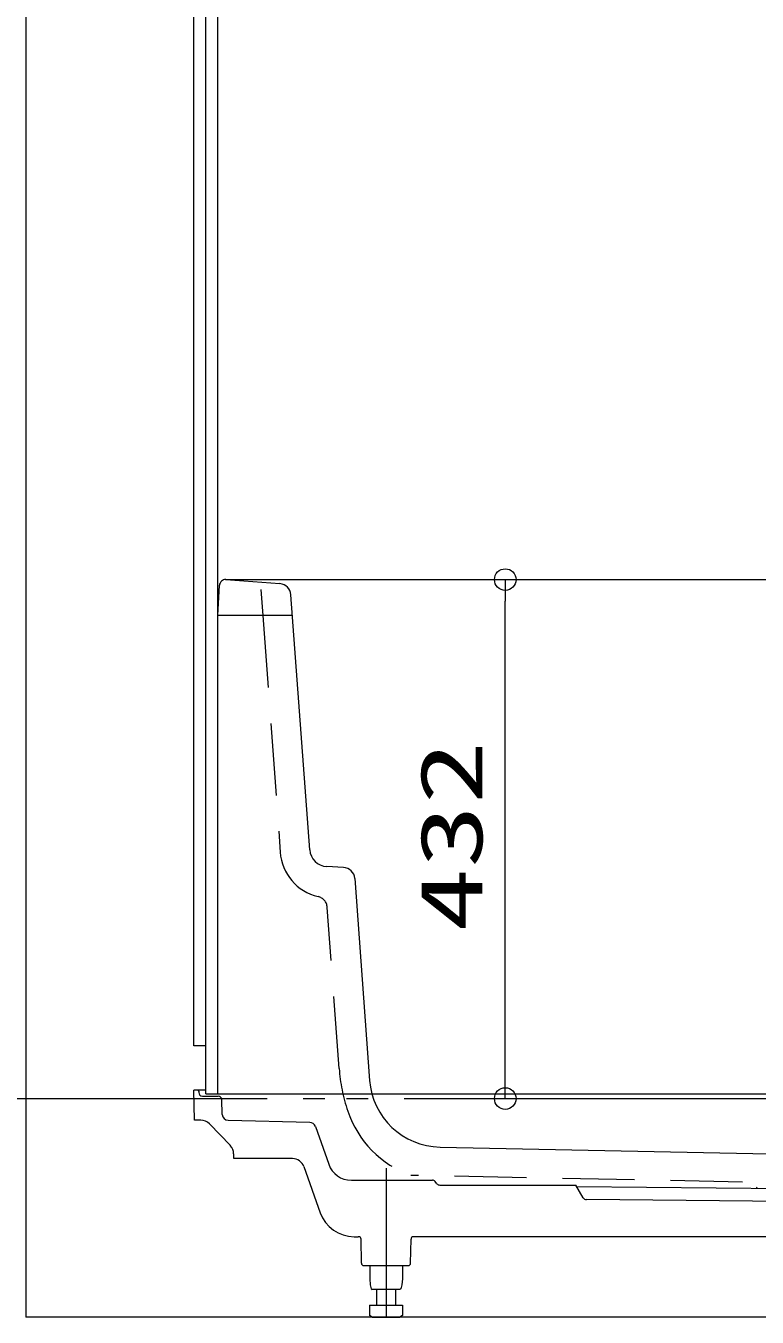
# Model space of a CAD drawing. Units: millimetres on the paper. Extents: x -305 to 305, y -152 to 152.
# Drawn here: x -253.09 to -232.79, y 25.02 to 60.86 of the extents above; entities that cross this region are included whole.
import ezdxf
from ezdxf.enums import TextEntityAlignment as Align

# ---------------------------------------------------------------- set-up
doc = ezdxf.new("R2010")
doc.units = ezdxf.units.MM
for name, pattern in [('DASHED2', [3, 2, -1]), ('LONG_CHAIN', [21, 18, -1, 1, -1]), ('LONG_DOUBLE_CHAIN', [21.8, 18, -1, 0.6, -0.6, 0.6, -1])]:
    doc.linetypes.add(name, pattern=pattern)
doc.layers.add('0-0_0', color=7, linetype='Continuous', lineweight=9)
doc.layers.add('0-1_VIEW0001', color=7, linetype='DASHED2', lineweight=9)
doc.styles.add('ＭＳ ゴシック', font='')
doc.styles.get('ＭＳ ゴシック').set_extended_font_data('MS Gothic')

# ---------------------------------------------------------------- blocks, each defined once
blk = doc.blocks.new('_ORIGIN')
at = {"layer": '0-0_0'}
blk.add_line((0, 0), (-1, 0), dxfattribs=at)
blk.add_circle((0, 0), 0.5, dxfattribs=at)

msp = doc.modelspace()

# ---------------------------------------------------------------- linework, layer by layer
at = {"layer": '0-0_0'}
for p, q in [((-239.931, 45.491), (-239.781, 45.491)), ((-239.781, 31.691), (-239.781, 44.891)), ((-240.066, 31.091), (-239.781, 31.091))]:
    msp.add_line(p, q, dxfattribs=at)
at = {"layer": '0-1_VIEW0001', "linetype": 'Continuous'}
for p, q in [((-253.091, 108.425), (-253.091, 25.025)), ((-247.548, 45.491), (-221.597, 45.491)), ((-247.535, 45.491), (-246.038, 45.379)), ((-245.211, 37.993), (-245.731, 45.071)), ((-244.273, 37.507), (-244.738, 37.531)), ((-243.957, 37.198), (-243.546, 31.596)), ((-248.091, 32.558), (-248.425, 32.558)), ((-248.091, 31.225), (-187.425, 31.225)), ((-241.591, 29.743), (-229.412, 29.5)), ((-181.847, 25.025), (-253.091, 25.025))]:
    msp.add_line(p, q, dxfattribs=at)
at = {"layer": '0-1_VIEW0001', "color": 5, "linetype": 'Continuous'}
for p, q in [((-248.425, 32.558), (-248.425, 97.758)), ((-248.091, 31.225), (-248.091, 97.425)), ((-247.758, 31.225), (-247.758, 97.425)), ((-248.091, 31.325), (-248.425, 31.325)), ((-248.41, 30.491), (-248.425, 31.325)), ((-248.291, 31.292), (-248.29, 31.256)), ((-248.19, 31.158), (-247.754, 31.158)), ((-247.636, 30.647), (-247.654, 31.062)), ((-248.233, 30.491), (-248.41, 30.491)), ((-245.206, 30.428), (-247.474, 30.487)), ((-247.413, 29.786), (-247.993, 30.389)), ((-245.053, 30.317), (-244.682, 29.269)), ((-247.318, 29.425), (-247.32, 29.561)), ((-245.684, 29.425), (-247.318, 29.425)), ((-245.369, 29.203), (-244.917, 27.924)), ((-244.054, 28.825), (-241.805, 28.825)), ((-241.891, 28.825), (-241.816, 28.825)), ((-241.676, 28.727), (-241.728, 28.789)), ((-241.6, 28.691), (-240.917, 28.691)), ((-240.917, 28.691), (-237.816, 28.691)), ((-237.615, 28.34), (-237.818, 28.691)), ((-237.797, 28.655), (-231.29, 28.59)), ((-232.808, 28.605), (-232.787, 28.641)), ((-231.049, 28.226), (-237.53, 28.29)), ((-243.974, 27.258), (-243.866, 27.258)), ((-227.317, 27.258), (-242.317, 27.258)), ((-243.774, 26.524), (-243.785, 27.192)), ((-242.409, 26.524), (-242.397, 27.192)), ((-243.707, 26.458), (-242.474, 26.458)), ((-243.545, 26.458), (-243.545, 26.091)), ((-242.638, 26.458), (-242.638, 26.091)), ((-242.708, 25.791), (-243.475, 25.791)), ((-243.358, 25.791), (-243.358, 25.358)), ((-242.825, 25.791), (-242.825, 25.358)), ((-243.553, 25.358), (-242.63, 25.358)), ((-243.553, 25.358), (-243.553, 25.07)), ((-242.63, 25.358), (-242.63, 25.07)), ((-243.475, 25.025), (-243.553, 25.07)), ((-243.475, 25.025), (-242.708, 25.025)), ((-242.63, 25.07), (-242.708, 25.025))]:
    msp.add_line(p, q, dxfattribs=at)
at = {"layer": '0-1_VIEW0001', "color": 4}
for p, q in [((-246.564, 45.218), (-246.511, 44.491)), ((-246.511, 44.491), (-246.029, 37.927)), ((-244.393, 31.929), (-244.721, 36.397)), ((-227.193, 28.655), (-242.401, 28.959))]:
    msp.add_line(p, q, dxfattribs=at)
at = {"layer": '0-1_VIEW0001', "linetype": 'LONG_DOUBLE_CHAIN'}
msp.add_line((-286.188, 31.091), (-181.091, 31.091), dxfattribs=at)
at = {"layer": '0-1_VIEW0001', "color": 5, "linetype": 'LONG_CHAIN'}
msp.add_line((-243.091, 29.158), (-243.091, 25.025), dxfattribs=at)
at = {"layer": '0-1_VIEW0001', "linetype": 'Continuous'}
msp.add_lwpolyline([(-245.688, 44.491), (-247.758, 44.491), (-247.714, 45.333)], dxfattribs=at)
at = {"layer": '0-1_VIEW0001', "color": 5, "linetype": 'Continuous'}
for points in [[(-243.545, 26.091), (-243.533, 25.927), (-243.501, 25.812), (-243.475, 25.791)], [(-242.638, 26.091), (-242.65, 25.927), (-242.682, 25.812), (-242.708, 25.791)]]:
    msp.add_lwpolyline(points, dxfattribs=at)
at = {"layer": '0-1_VIEW0001', "linetype": 'Continuous'}
for centre, radius, start, end in [((-247.548, 45.325), 0.167, 86.7931, 177), ((-246.063, 45.047), 0.333, 4.2, 85.7239), ((-244.712, 38.03), 0.5, 184.2, 267.0447), ((-244.29, 37.174), 0.333, 4.2, 87.0447), ((-241.551, 31.743), 2, 184.2, 268.8542)]:
    msp.add_arc(centre, radius, start, end, dxfattribs=at)
at = {"layer": '0-1_VIEW0001', "color": 4}
for centre, radius, start, end in [((-244.666, 38.027), 1.367, 184.2, 256.809), ((-245.054, 36.372), 0.333, 4.2, 76.809), ((-239.586, 32.282), 4.82, 184.2, 198.6068), ((-241.437, 31.659), 2.867, 198.6068, 250.3496)]:
    msp.add_arc(centre, radius, start, end, dxfattribs=at)
at = {"layer": '0-1_VIEW0001', "color": 5, "linetype": 'Continuous'}
for centre, radius, start, end in [((-248.324, 31.291), 0.0333, 1, 90), ((-248.19, 31.258), 0.1, 181, 270), ((-247.754, 31.058), 0.1, 2.5, 90), ((-248.233, 30.158), 0.333, 43.8561, 90), ((-247.469, 30.654), 0.167, 182.5, 268.4951), ((-245.21, 30.261), 0.167, 19.5024, 88.4951), ((-247.654, 29.555), 0.333, 1, 43.8561), ((-245.684, 29.091), 0.333, 19.5024, 90), ((-244.054, 29.491), 0.667, 199.5025, 270), ((-241.805, 28.725), 0.1, 40, 90), ((-241.805, 28.725), 0.1, 40, 90), ((-241.6, 28.791), 0.1, 220, 270), ((-237.529, 28.39), 0.1, 210, 269.4271), ((-243.974, 28.258), 1, 199.5025, 270), ((-243.866, 27.158), 0.1, 49.2032, 90), ((-243.852, 27.191), 0.0667, 1, 39.8516), ((-242.331, 27.191), 0.0667, 140.1483, 179), ((-242.317, 27.158), 0.1, 90, 130.7969), ((-243.707, 26.525), 0.0667, 181, 270), ((-242.476, 26.525), 0.0667, 270, 359)]:
    msp.add_arc(centre, radius, start, end, dxfattribs=at)

# ---------------------------------------------------------------- block references
at = {"layer": '0-0_0', "xscale": 0.6, "yscale": 0.6}
for p, rotation in [((-239.781, 45.491), 90), ((-239.781, 31.091), 270)]:
    msp.add_blockref('_ORIGIN', p, dxfattribs=dict(at, rotation=rotation))

# ---------------------------------------------------------------- texts
at = {"layer": '0-0_0', "style": 'ＭＳ ゴシック', "width": 1.5}
msp.add_text('432', height=1.73, rotation=90, dxfattribs=at).set_placement((-239.898, 35.721), align=Align.BOTTOM_LEFT)

doc.saveas('drawing.dxf')
